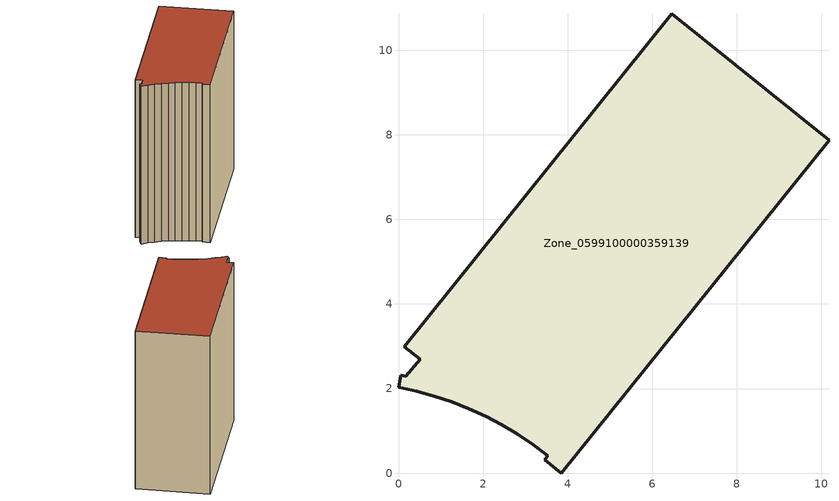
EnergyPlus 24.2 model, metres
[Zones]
Zone_0599100000359139
 floor ground (C_G): 2.06,1.34 1.66,1.53 1.26,1.69 0.84,1.82 0.43,1.94 0,2.03 0.06,2.31 0.17,2.29 0.51,2.69 0.14,2.99 6.46,10.86 10.18,7.87 3.85,0 3.45,0.32 3.53,0.41 3.18,0.68 2.82,0.92 2.44,1.14 z3.6
 wall outside (C_F): 1.66,1.53 2.06,1.34 2.44,1.14 2.82,0.92 3.18,0.68 3.53,0.41 3.45,0.32 3.85,0 10.18,7.87 6.46,10.86 0.14,2.99 0.51,2.69 0.17,2.29 0.06,2.31 0,2.03 0.43,1.94 0.84,1.82 1.26,1.69 1.66,1.53 z3.6:14.82
 roof outside (C_R): 3.85,0 10.18,7.87 6.46,10.86 0.14,2.99 0.51,2.69 0.17,2.29 0.06,2.31 0,2.03 0.43,1.94 0.84,1.82 1.26,1.69 1.66,1.53 2.06,1.34 2.44,1.14 2.82,0.92 3.18,0.68 3.53,0.41 3.45,0.32 z14.82
[BUILDING]
Pand.0599100000359139: North Axis=0; Terrain=City; Loads Convergence Tolerance Value=0.04; Temperature Convergence Tolerance Value=0.4; Solar Distribution=FullExterior; Maximum Number of Warmup Days=25; Minimum Number of Warmup Days=1
[Site:Location]
Rotterdam.The.Hague.AP_ZH_NLD Design_Conditions: Latitude=51.96; Longitude=4.45; Time Zone=1; Elevation=-4.5
[SITE:GROUNDTEMPERATURE:BUILDINGSURFACE]
18, 18, 18, 18, 18, 18, 18, 18, 18, 18, 18, 18
[MATERIAL] Thermal Absorptance=0.9; Solar Absorptance=0.7; Visible Absorptance=0.7
Name | Roughness | Thickness | Conductivity | Density | Specific Heat
G.TI.1992-2005 | MediumSmooth | 0.15 | 0.06 | 540 | 1210
F.TI.1992-2005 | Rough | 0.3 | 0.12 | 1920 | 840
R.TI.1992-2005 | MediumRough | 0.2 | 0.08 | 1500 | 1000
[CONSTRUCTION]
C_G: G.TI.1992-2005
C_F: F.TI.1992-2005
C_R: R.TI.1992-2005
[ZONE]
Zone_0599100000359139: Type=1; Multiplier=1; Ceiling Height=Autocalculate; Volume=Autocalculate; Floor Area=autocalculate; Part of Total Floor Area=Yes
[ZONEINFILTRATION:DESIGNFLOWRATE]
Infil_Zone_0599100000359139: Zone or ZoneList or Space or SpaceList=Zone_0599100000359139; Schedule=AlwaysOn; Design Flow Rate Calculation Method=Flow/Area; Flow Rate per Floor Area=0.0015; Constant Term Coefficient=1; Temperature Term Coefficient=0; Velocity Term Coefficient=0; Velocity Squared Term Coefficient=0
[HVACTEMPLATE:ZONE:IDEALLOADSAIRSYSTEM]
Zone_0599100000359139: Maximum Heating Supply Air Temperature=50; Minimum Cooling Supply Air Temperature=13; Maximum Heating Supply Air Humidity Ratio=0.0156; Minimum Cooling Supply Air Humidity Ratio=0.0077; Heating Limit=NoLimit; Cooling Limit=NoLimit; Dehumidification Control Type=ConstantSensibleHeatRatio; Cooling Sensible Heat Ratio=0.7; Dehumidification Setpoint=60; Humidification Control Type=None; Humidification Setpoint=30; Outdoor Air Method=None; Outdoor Air Flow Rate per Person=0.00944; Outdoor Air Flow Rate per Zone Floor Area=0; Outdoor Air Flow Rate per Zone=0; Demand Controlled Ventilation Type=None; Outdoor Air Economizer Type=NoEconomizer; Heat Recovery Type=None; Sensible Heat Recovery Effectiveness=0.7; Latent Heat Recovery Effectiveness=0.65
[ZONECONTROL:THERMOSTAT]
ThermostatControl_Zone_0599100000359139: Zone or ZoneList=Zone_0599100000359139; Control Type Schedule=DualSetpointControlType; Control 1=Thermostat_Zone_0599100000359139; Temperature Difference Between Cutout And Setpoint=0
[THERMOSTATSETPOINT:DUALSETPOINT]
Thermostat_Zone_0599100000359139: Heating Setpoint Temperature Schedule=HeatingSetpoint_Zone_0599100000359139; Cooling Setpoint Temperature Schedule=CoolingSetpoint_Zone_0599100000359139
[SCHEDULE:COMPACT]
HeatingSetpoint_Zone_0599100000359139: Through: 12/31, For: AllDays, Until: 24:00, 21
CoolingSetpoint_Zone_0599100000359139: Through: 12/31, For: AllDays, Until: 24:00, 24
DualSetpointControlType: Through: 12/31, For: AllDays, Until: 24:00, 4
AlwaysOn: Through: 12/31, For: AllDays, Until: 24:00, 1
